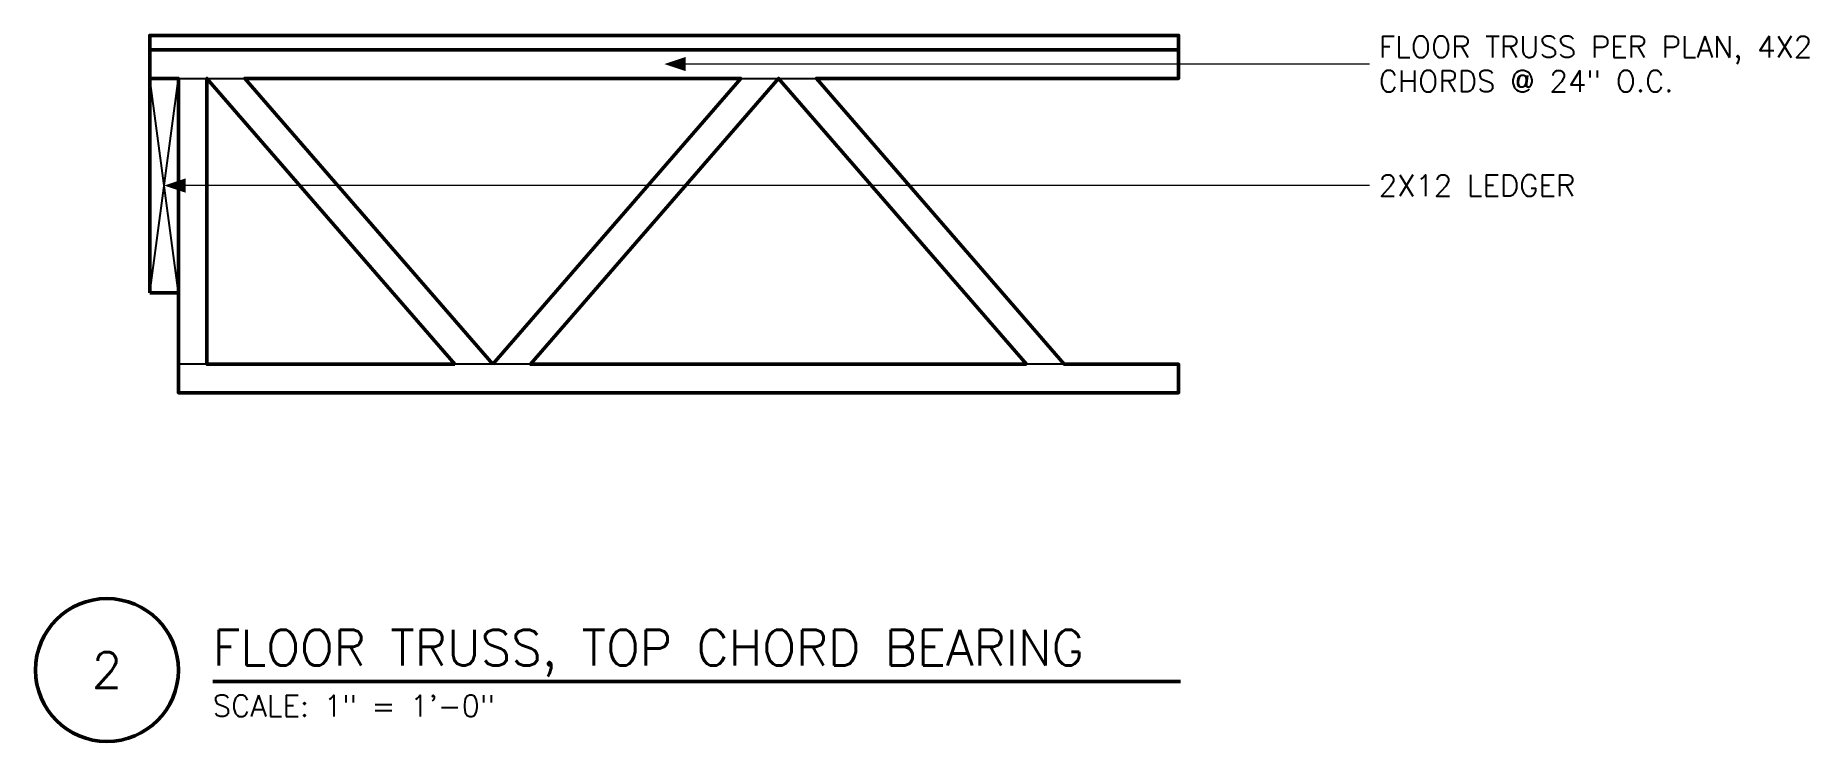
# Model space of a CAD drawing. Header units: inches. Extents: x -6 to 87.1, y -23.6 to 13.5.
import ezdxf
from ezdxf.enums import TextEntityAlignment as Align

# ---------------------------------------------------------------- set-up
doc = ezdxf.new("R2010")
doc.units = ezdxf.units.IN
doc.header["$MEASUREMENT"] = 0
for name, color, linetype, lineweight in [('S-ANNO-NOTE', 7, 'CONTINUOUS', 18), ('S-ANNO-TTLB', 7, 'CONTINUOUS', 50), ('S-DETL-BYND', 7, 'CONTINUOUS', 25), ('S-DETL-CUT', 7, 'CONTINUOUS', 50)]:
    doc.layers.add(name, color=color, linetype=linetype, lineweight=lineweight)
doc.styles.add('KERF', font='romans.shx')

msp = doc.modelspace()

# ---------------------------------------------------------------- hatches: boundary and pattern name
at = {"layer": 'S-ANNO-NOTE', "lineweight": 50}
for points in [[(27, 12), (28.125, 11.625), (28.125, 12.375)], [(0.75, 5.625), (1.875, 5.25), (1.875, 6)]]:
    msp.add_hatch(color=256, dxfattribs=at).paths.add_polyline_path(points)

# ---------------------------------------------------------------- linework, layer by layer
at = {"layer": 'S-ANNO-NOTE', "lineweight": 18}
for points in [[(64.02, 12), (62.52, 12), (28.125, 12)], [(64.02, 5.625), (62.52, 5.625), (1.875, 5.625)]]:
    msp.add_lwpolyline(points, dxfattribs=at)
at = {"layer": 'S-ANNO-TTLB', "lineweight": 50}
msp.add_lwpolyline([(-6, -19.8, 1), (1.5, -19.8, 1)], format="xyb", close=True, dxfattribs=at)
msp.add_lwpolyline([(3.3, -20.4), (54.103571, -20.4)], dxfattribs=at)
at = {"layer": 'S-DETL-BYND', "lineweight": 25}
for points in [[(0, 0), (1.5, 11.25)], [(1.5, 0), (0, 11.25)], [(1.5, 11.25), (3, 11.25), (4.985869, 11.25)], [(31.014131, 11.25), (33, 11.25), (34.985869, 11.25)], [(3, -3.75), (1.5, -3.75)], [(19.985869, -3.75), (18, -3.75), (16.014131, -3.75)], [(48, -3.75), (46.014131, -3.75)]]:
    msp.add_lwpolyline(points, dxfattribs=at)
at = {"layer": 'S-DETL-CUT', "lineweight": 50}
for points in [[(54, 12.75), (54, 13.5), (0, 13.5), (0, 12.75)], [(1.5, 0), (1.5, -3.75), (1.5, -5.25), (54, -5.25), (54, -3.75), (48, -3.75), (34.985869, 11.25), (54, 11.25), (54, 12.75), (0, 12.75), (0, 11.25)]]:
    msp.add_lwpolyline(points, dxfattribs=at)
for points in [[(0, 0), (1.5, 0), (1.5, 11.25), (0, 11.25)], [(16.014131, -3.75), (3, -3.75), (3, 11.25)], [(18, -3.75), (4.985869, 11.25), (31.014131, 11.25)], [(46.014131, -3.75), (19.985869, -3.75), (33, 11.25)]]:
    msp.add_lwpolyline(points, close=True, dxfattribs=at)

# ---------------------------------------------------------------- texts
at = {"layer": 'S-ANNO-NOTE', "lineweight": 18, "style": 'KERF'}
for s, p in [('FLOOR TRUSS PER PLAN, 4X2', (64.5, 12.3375)), ('CHORDS @ 24" O.C.', (64.5, 10.5375)), ('2X12 LEDGER', (64.5, 5.0625))]:
    msp.add_text(s, height=1.125, dxfattribs=at).set_placement(p)
at = {"layer": 'S-ANNO-TTLB', "lineweight": 50, "style": 'KERF'}
msp.add_text('FLOOR TRUSS, TOP CHORD BEARING', height=1.875, dxfattribs=at).set_placement((3.3, -19.56))
msp.add_text('2', height=1.875, dxfattribs=at).set_placement((-2.25, -19.8), align=Align.MIDDLE_CENTER)
at = {"layer": 'S-ANNO-TTLB', "lineweight": 18, "style": 'KERF'}
msp.add_text('SCALE: 1" = 1\'-0"', height=1.125, dxfattribs=at).set_placement((3.3, -22.245))

doc.saveas('drawing.dxf')
